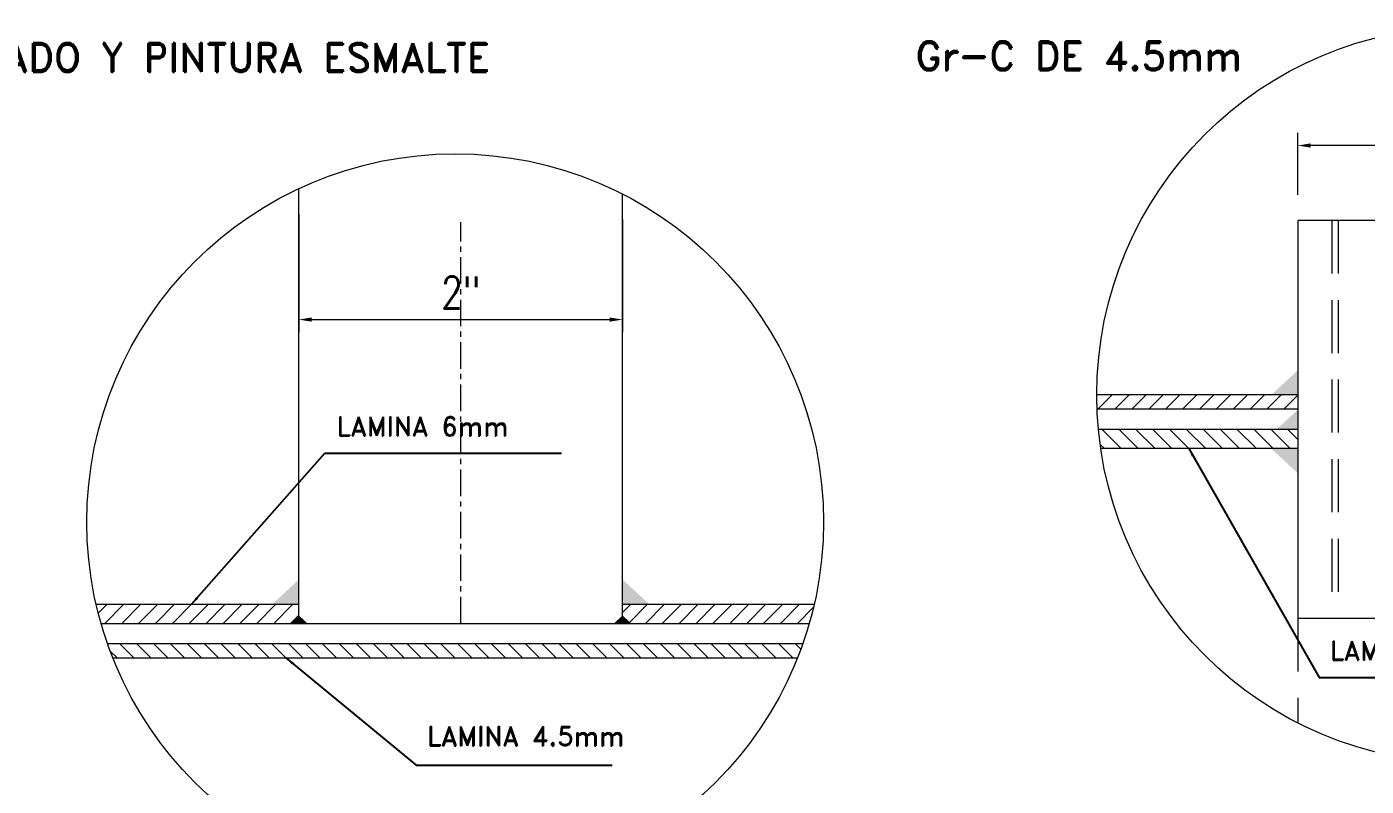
# Model space of a CAD drawing. Extents: x 174420 to 213214, y -41877 to -13498.
# Drawn here: x 191689 to 194843, y -28014 to -26225 of the extents above; entities that cross this region are included whole.
import ezdxf

# ---------------------------------------------------------------- set-up
doc = ezdxf.new("R2010")
doc.units = 0
doc.header["$LTSCALE"] = 500
doc.header["$MEASUREMENT"] = 0
doc.linetypes.add('CENTER', pattern=[2, 1.25, -0.25, 0.25, -0.25])
doc.linetypes.add('HIDDEN', pattern=[0.375, 0.25, -0.125])
doc.layers.get('0').update_dxf_attribs({"linetype": 'CONTINUOUS', "lineweight": 9})
for name, color, linetype, lineweight in [('CENTER', 5, 'CENTER', 9), ('COTAS', 2, 'CONTINUOUS', 9), ('INVISIBLE', 1, 'HIDDEN', 9)]:
    doc.layers.add(name, color=color, linetype=linetype, lineweight=lineweight)
doc.styles.add('ROMAND', font='romand')
doc.styles.get("Standard").update_dxf_attribs({"font": 'SIMPLEX.shx', "width": 0.8, "height": 80})
doc.dimstyles.get("Standard").update_dxf_attribs({"dimtxt": 0.18, "dimasz": 0.18, "dimexe": 0.18, "dimexo": 0.0625, "dimgap": 0.09, "dimtad": 0, "dimtih": 1, "dimtoh": 1, "dimdec": 4, "dimzin": 0, "dimdsep": 46, "dimtxsty": 'Standard', "dimcen": 0.09, "dimadec": 0, "dimazin": 0, "dimtfac": 1, "dimtdec": 4, "dimtofl": 0, "dimtmove": 0, "dimatfit": 3, "dimfxl": 1, "dimtolj": 1, "dimtzin": 0, "dimarcsym": 0})

# ---------------------------------------------------------------- blocks, each defined once
blk = doc.blocks.new('*X33')
at = {"color": 0}
for p, q in [((-10395.08, 2567.4), (-10397.24, 2569.57)), ((-10389.77, 2567.4), (-10394.27, 2571.9)), ((-10384.47, 2567.4), (-10388.97, 2571.9)), ((-10379.17, 2567.4), (-10383.67, 2571.9)), ((-10373.86, 2567.4), (-10378.36, 2571.9)), ((-10368.56, 2567.4), (-10373.06, 2571.9)), ((-10363.26, 2567.4), (-10367.76, 2571.9)), ((-10357.95, 2567.4), (-10362.45, 2571.9)), ((-10352.65, 2567.4), (-10357.15, 2571.9)), ((-10347.35, 2567.4), (-10351.85, 2571.9)), ((-10342.04, 2567.4), (-10346.54, 2571.9)), ((-10336.74, 2567.4), (-10341.24, 2571.9)), ((-10331.44, 2567.4), (-10335.94, 2571.9)), ((-10326.13, 2567.4), (-10330.63, 2571.9)), ((-10320.83, 2567.4), (-10325.33, 2571.9)), ((-10315.53, 2567.4), (-10320.03, 2571.9)), ((-10310.22, 2567.4), (-10314.72, 2571.9)), ((-10304.92, 2567.4), (-10309.42, 2571.9)), ((-10299.62, 2567.4), (-10304.12, 2571.9)), ((-10294.31, 2567.4), (-10298.81, 2571.9)), ((-10289.01, 2567.4), (-10293.51, 2571.9)), ((-10287.18, 2570.87), (-10288.21, 2571.9)), ((-10283.71, 2567.4), (-10287.18, 2570.87)), ((-10278.4, 2567.4), (-10282.9, 2571.9)), ((-10273.1, 2567.4), (-10277.6, 2571.9)), ((-10267.8, 2567.4), (-10272.3, 2571.9)), ((-10262.49, 2567.4), (-10266.99, 2571.9)), ((-10257.19, 2567.4), (-10261.69, 2571.9)), ((-10251.89, 2567.4), (-10256.39, 2571.9)), ((-10246.58, 2567.4), (-10251.08, 2571.9)), ((-10241.28, 2567.4), (-10245.78, 2571.9)), ((-10235.98, 2567.4), (-10240.48, 2571.9)), ((-10230.67, 2567.4), (-10235.17, 2571.9)), ((-10225.37, 2567.4), (-10229.87, 2571.9)), ((-10220.07, 2567.4), (-10224.57, 2571.9)), ((-10214.76, 2567.4), (-10219.26, 2571.9)), ((-10209.46, 2567.4), (-10213.96, 2571.9)), ((-10204.16, 2567.4), (-10208.66, 2571.9)), ((-10198.85, 2567.4), (-10203.35, 2571.9)), ((-10193.55, 2567.4), (-10198.05, 2571.9)), ((-10188.25, 2567.4), (-10192.75, 2571.9)), ((-10182.94, 2567.4), (-10187.44, 2571.9)), ((-10180.39, 2570.16), (-10182.14, 2571.9))]:
    blk.add_line(p, q, dxfattribs=at)
blk = doc.blocks.new('*X32')
at = {"color": 0}
for p, q in [((-10400.98, 2581.5), (-10398.23, 2584.25)), ((-10398.92, 2578.25), (-10392.92, 2584.25)), ((-10393.62, 2578.25), (-10387.62, 2584.25)), ((-10388.32, 2578.25), (-10382.32, 2584.25)), ((-10383.01, 2578.25), (-10377.01, 2584.25)), ((-10377.71, 2578.25), (-10371.71, 2584.25)), ((-10372.41, 2578.25), (-10366.41, 2584.25)), ((-10367.1, 2578.25), (-10361.1, 2584.25)), ((-10361.8, 2578.25), (-10355.8, 2584.25)), ((-10356.5, 2578.25), (-10350.5, 2584.25)), ((-10351.19, 2578.25), (-10345.19, 2584.25)), ((-10345.89, 2578.25), (-10339.89, 2584.25)), ((-10236.38, 2581.7), (-10233.82, 2584.25)), ((-10234.52, 2578.25), (-10228.52, 2584.25)), ((-10229.22, 2578.25), (-10223.22, 2584.25)), ((-10223.91, 2578.25), (-10217.91, 2584.25)), ((-10218.61, 2578.25), (-10212.61, 2584.25)), ((-10213.31, 2578.25), (-10207.31, 2584.25)), ((-10208, 2578.25), (-10202, 2584.25)), ((-10202.7, 2578.25), (-10196.7, 2584.25)), ((-10197.4, 2578.25), (-10191.4, 2584.25)), ((-10192.09, 2578.25), (-10186.09, 2584.25)), ((-10186.79, 2578.25), (-10180.79, 2584.25)), ((-10181.49, 2578.25), (-10176.42, 2583.32)), ((-10340.59, 2578.25), (-10337.98, 2580.87))]:
    blk.add_line(p, q, dxfattribs=at)
blk = doc.blocks.new('*X31')
at = {"color": 0}
for p, q in [((-10641.85, 2586.14), (-10647.85, 2592.14)), ((-10636.55, 2586.14), (-10642.55, 2592.14)), ((-10631.24, 2586.14), (-10637.24, 2592.14)), ((-10625.94, 2586.14), (-10631.94, 2592.14)), ((-10620.64, 2586.14), (-10626.64, 2592.14)), ((-10615.33, 2586.14), (-10621.33, 2592.14)), ((-10610.03, 2586.14), (-10616.03, 2592.14)), ((-10604.73, 2586.14), (-10610.73, 2592.14)), ((-10599.42, 2586.14), (-10605.42, 2592.14)), ((-10594.12, 2586.14), (-10600.12, 2592.14)), ((-10588.82, 2586.14), (-10594.82, 2592.14)), ((-10586.41, 2589.03), (-10589.51, 2592.14)), ((-10477.45, 2586.14), (-10483.45, 2592.14)), ((-10472.14, 2586.14), (-10478.14, 2592.14)), ((-10466.84, 2586.14), (-10472.84, 2592.14)), ((-10461.54, 2586.14), (-10467.54, 2592.14)), ((-10456.23, 2586.14), (-10462.23, 2592.14)), ((-10450.93, 2586.14), (-10456.93, 2592.14)), ((-10445.63, 2586.14), (-10451.63, 2592.14)), ((-10440.32, 2586.14), (-10446.32, 2592.14)), ((-10435.02, 2586.14), (-10441.02, 2592.14)), ((-10429.72, 2586.14), (-10435.72, 2592.14)), ((-10424.41, 2586.14), (-10430.41, 2592.14)), ((-10419.4, 2586.43), (-10425.11, 2592.14)), ((-10418.82, 2591.15), (-10419.81, 2592.14)), ((-10647.15, 2586.14), (-10648.46, 2587.44)), ((-10482.75, 2586.14), (-10484.81, 2588.19))]:
    blk.add_line(p, q, dxfattribs=at)
blk = doc.blocks.new('*X30')
at = {"color": 0}
for p, q in [((-10649.16, 2598.49), (-10644.66, 2602.99)), ((-10643.86, 2598.49), (-10639.36, 2602.99)), ((-10638.55, 2598.49), (-10634.05, 2602.99)), ((-10633.25, 2598.49), (-10628.75, 2602.99)), ((-10627.95, 2598.49), (-10623.45, 2602.99)), ((-10622.64, 2598.49), (-10618.14, 2602.99)), ((-10617.34, 2598.49), (-10612.84, 2602.99)), ((-10612.04, 2598.49), (-10607.54, 2602.99)), ((-10606.73, 2598.49), (-10602.23, 2602.99)), ((-10601.43, 2598.49), (-10596.93, 2602.99)), ((-10596.13, 2598.49), (-10591.63, 2602.99)), ((-10484.76, 2598.49), (-10480.26, 2602.99)), ((-10479.45, 2598.49), (-10474.95, 2602.99)), ((-10474.15, 2598.49), (-10469.65, 2602.99)), ((-10468.85, 2598.49), (-10464.35, 2602.99)), ((-10463.54, 2598.49), (-10459.04, 2602.99)), ((-10458.24, 2598.49), (-10453.74, 2602.99)), ((-10452.94, 2598.49), (-10448.44, 2602.99)), ((-10447.63, 2598.49), (-10443.13, 2602.99)), ((-10442.33, 2598.49), (-10437.83, 2602.99)), ((-10437.03, 2598.49), (-10432.53, 2602.99)), ((-10431.72, 2598.49), (-10427.22, 2602.99)), ((-10426.42, 2598.49), (-10421.92, 2602.99)), ((-10590.82, 2598.49), (-10586.41, 2602.9)), ((-10421.12, 2598.49), (-10418.22, 2601.38))]:
    blk.add_line(p, q, dxfattribs=at)

msp = doc.modelspace()

# ---------------------------------------------------------------- linework, layer by layer
at = {"lineweight": 9}
for p, q in [((192330.2, -27630.2), (192330.2, -26605.9)), ((193092.2, -27630.2), (193092.2, -26618.7)), ((194682.3, -26680.9), (194682.3, -27618.4)), ((195444.3, -26680.9), (194682.3, -26680.9)), ((194682.3, -27092.1), (194209.1, -27092.1)), ((194682.3, -27125.8), (194209.7, -27125.8)), ((194682.3, -27173.5), (194212.9, -27173.5)), ((194682.3, -27218.5), (194218.3, -27218.5)), ((191852.7, -27585.2), (192330.2, -27585.2)), ((193092.2, -27585.2), (193543.5, -27585.2)), ((195444.3, -27618.4), (194682.3, -27618.4)), ((191864.3, -27630.2), (192330.2, -27630.2)), ((192263.6, -27630.2), (193531.9, -27630.2)), ((191879.4, -27677.8), (192330.2, -27677.8)), ((192330.2, -27677.8), (193516.8, -27677.8)), ((191892, -27711.6), (192330.2, -27711.6)), ((192330.2, -27711.6), (193504.2, -27711.6))]:
    msp.add_line(p, q, dxfattribs=at)
for centre in [(195076.4, -27092.1), (192698.1, -27391.4)]:
    msp.add_circle(centre, 867.4, dxfattribs=at)
at = {"layer": 'CENTER', "lineweight": 9, "ltscale": 0.1}
msp.add_line((192711.2, -27630.2), (192711.2, -26685.4), dxfattribs=at)
at = {"layer": 'COTAS', "lineweight": 9}
for p, q in [((194682.3, -26620.9), (194682.3, -26474.5)), ((195414.3, -26504.5), (194712.3, -26504.5)), ((192330.2, -26665.9), (192330.2, -26944.5)), ((193092.2, -26678.7), (193092.2, -26944.5)), ((192360.2, -26914.5), (193062.2, -26914.5))]:
    msp.add_line(p, q, dxfattribs=at)
for p in [(194682.3, -26504.5), (193092.2, -26914.5)]:
    msp.add_point(p, dxfattribs=at)
for points in [[(194712.3, -26499.5), (194712.3, -26509.5), (194682.3, -26504.5)], [(192360.2, -26909.5), (192360.2, -26919.5), (192330.2, -26914.5)], [(193062.2, -26909.5), (193062.2, -26919.5), (193092.2, -26914.5)], [(194682.3, -27033.8), (194682.3, -27092.1), (194619.5, -27092.1)], [(194682.3, -27126.8), (194682.3, -27173.5), (194632, -27173.5)], [(194682.3, -27276.8), (194682.3, -27218.5), (194619.5, -27218.5)], [(192330.2, -27526.9), (192330.2, -27585.2), (192267.4, -27585.2)], [(193092.2, -27526.9), (193092.2, -27585.2), (193155.1, -27585.2)], [(192330.2, -27611.6), (192330.2, -27630.2), (192310.1, -27630.2)], [(192330.2, -27611.6), (192330.2, -27630.2), (192350.3, -27630.2)], [(193092.2, -27611.6), (193092.2, -27630.2), (193072.1, -27630.2)], [(193092.2, -27611.6), (193092.2, -27630.2), (193112.3, -27630.2)]]:
    msp.add_solid(points, dxfattribs=at)
at = {"layer": 'INVISIBLE', "lineweight": 9}
for p, q in [((194762.6, -26680.9), (194762.6, -27618.4)), ((194777.6, -26680.9), (194777.6, -27618.4)), ((194682.3, -27618.4), (194682.3, -27864.8))]:
    msp.add_line(p, q, dxfattribs=at)

# ---------------------------------------------------------------- block references
at = {"layer": 'COTAS', "lineweight": 9, "xscale": 7.5, "yscale": 7.5, "zscale": 7.5}
for name, p in [('*X30', (274080.4, -46614.5)), ('*X31', (274080.4, -46614.5)), ('*X32', (269865, -46967.1)), ('*X33', (269865, -46967.1))]:
    msp.add_blockref(name, p, dxfattribs=at)

# ---------------------------------------------------------------- texts
at = {"layer": 'COTAS', "lineweight": 9, "style": 'ROMAND'}
for s, height, p in [('POLIESTER REFORZADO Y PINTURA ESMALTE', 67.5, (190772.9, -26330.6)), ('Gr-C DE 4.5mm', 67.5, (193782.3, -26327)), ('LAMINA 6mm', 45, (192418.6, -27188.7)), ('LAMINA 6mm', 45, (194757.7, -27716.9)), ('LAMINA 4.5mm', 45, (192631.8, -27918.3))]:
    msp.add_text(s, height=height, dxfattribs=at).set_placement(p)
at = {"layer": 'COTAS', "lineweight": 9, "insert": (192711.2, -26850.7), "char_height": 75, "attachment_point": 5}
msp.add_mtext('{2}{"}', dxfattribs=at)

# ---------------------------------------------------------------- leaders
at = {"layer": 'COTAS', "lineweight": 9, "annotation_type": 0, "has_hookline": 1, "hookline_direction": 0}
for points in [[(192077.2, -27585.2), (192391.2, -27229.5), (192917.2, -27229.5)], [(194425.6, -27218.5), (194732.2, -27757.9), (195162.8, -27757.9)], [(192299.7, -27711.6), (192606.3, -27963.9), (193036.8, -27963.9)]]:
    msp.add_leader(points, dimstyle='Standard', override={"dimscale": 10, "dimtxt": 10, "dimasz": 2, "dimexe": 2, "dimexo": 4, "dimgap": 3, "dimtad": 1, "dimtih": 0, "dimtoh": 0, "dimdec": 0, "dimcen": 1, "dimdle": 1, "dimtdec": 1}, dxfattribs=at)

doc.saveas('drawing.dxf')
